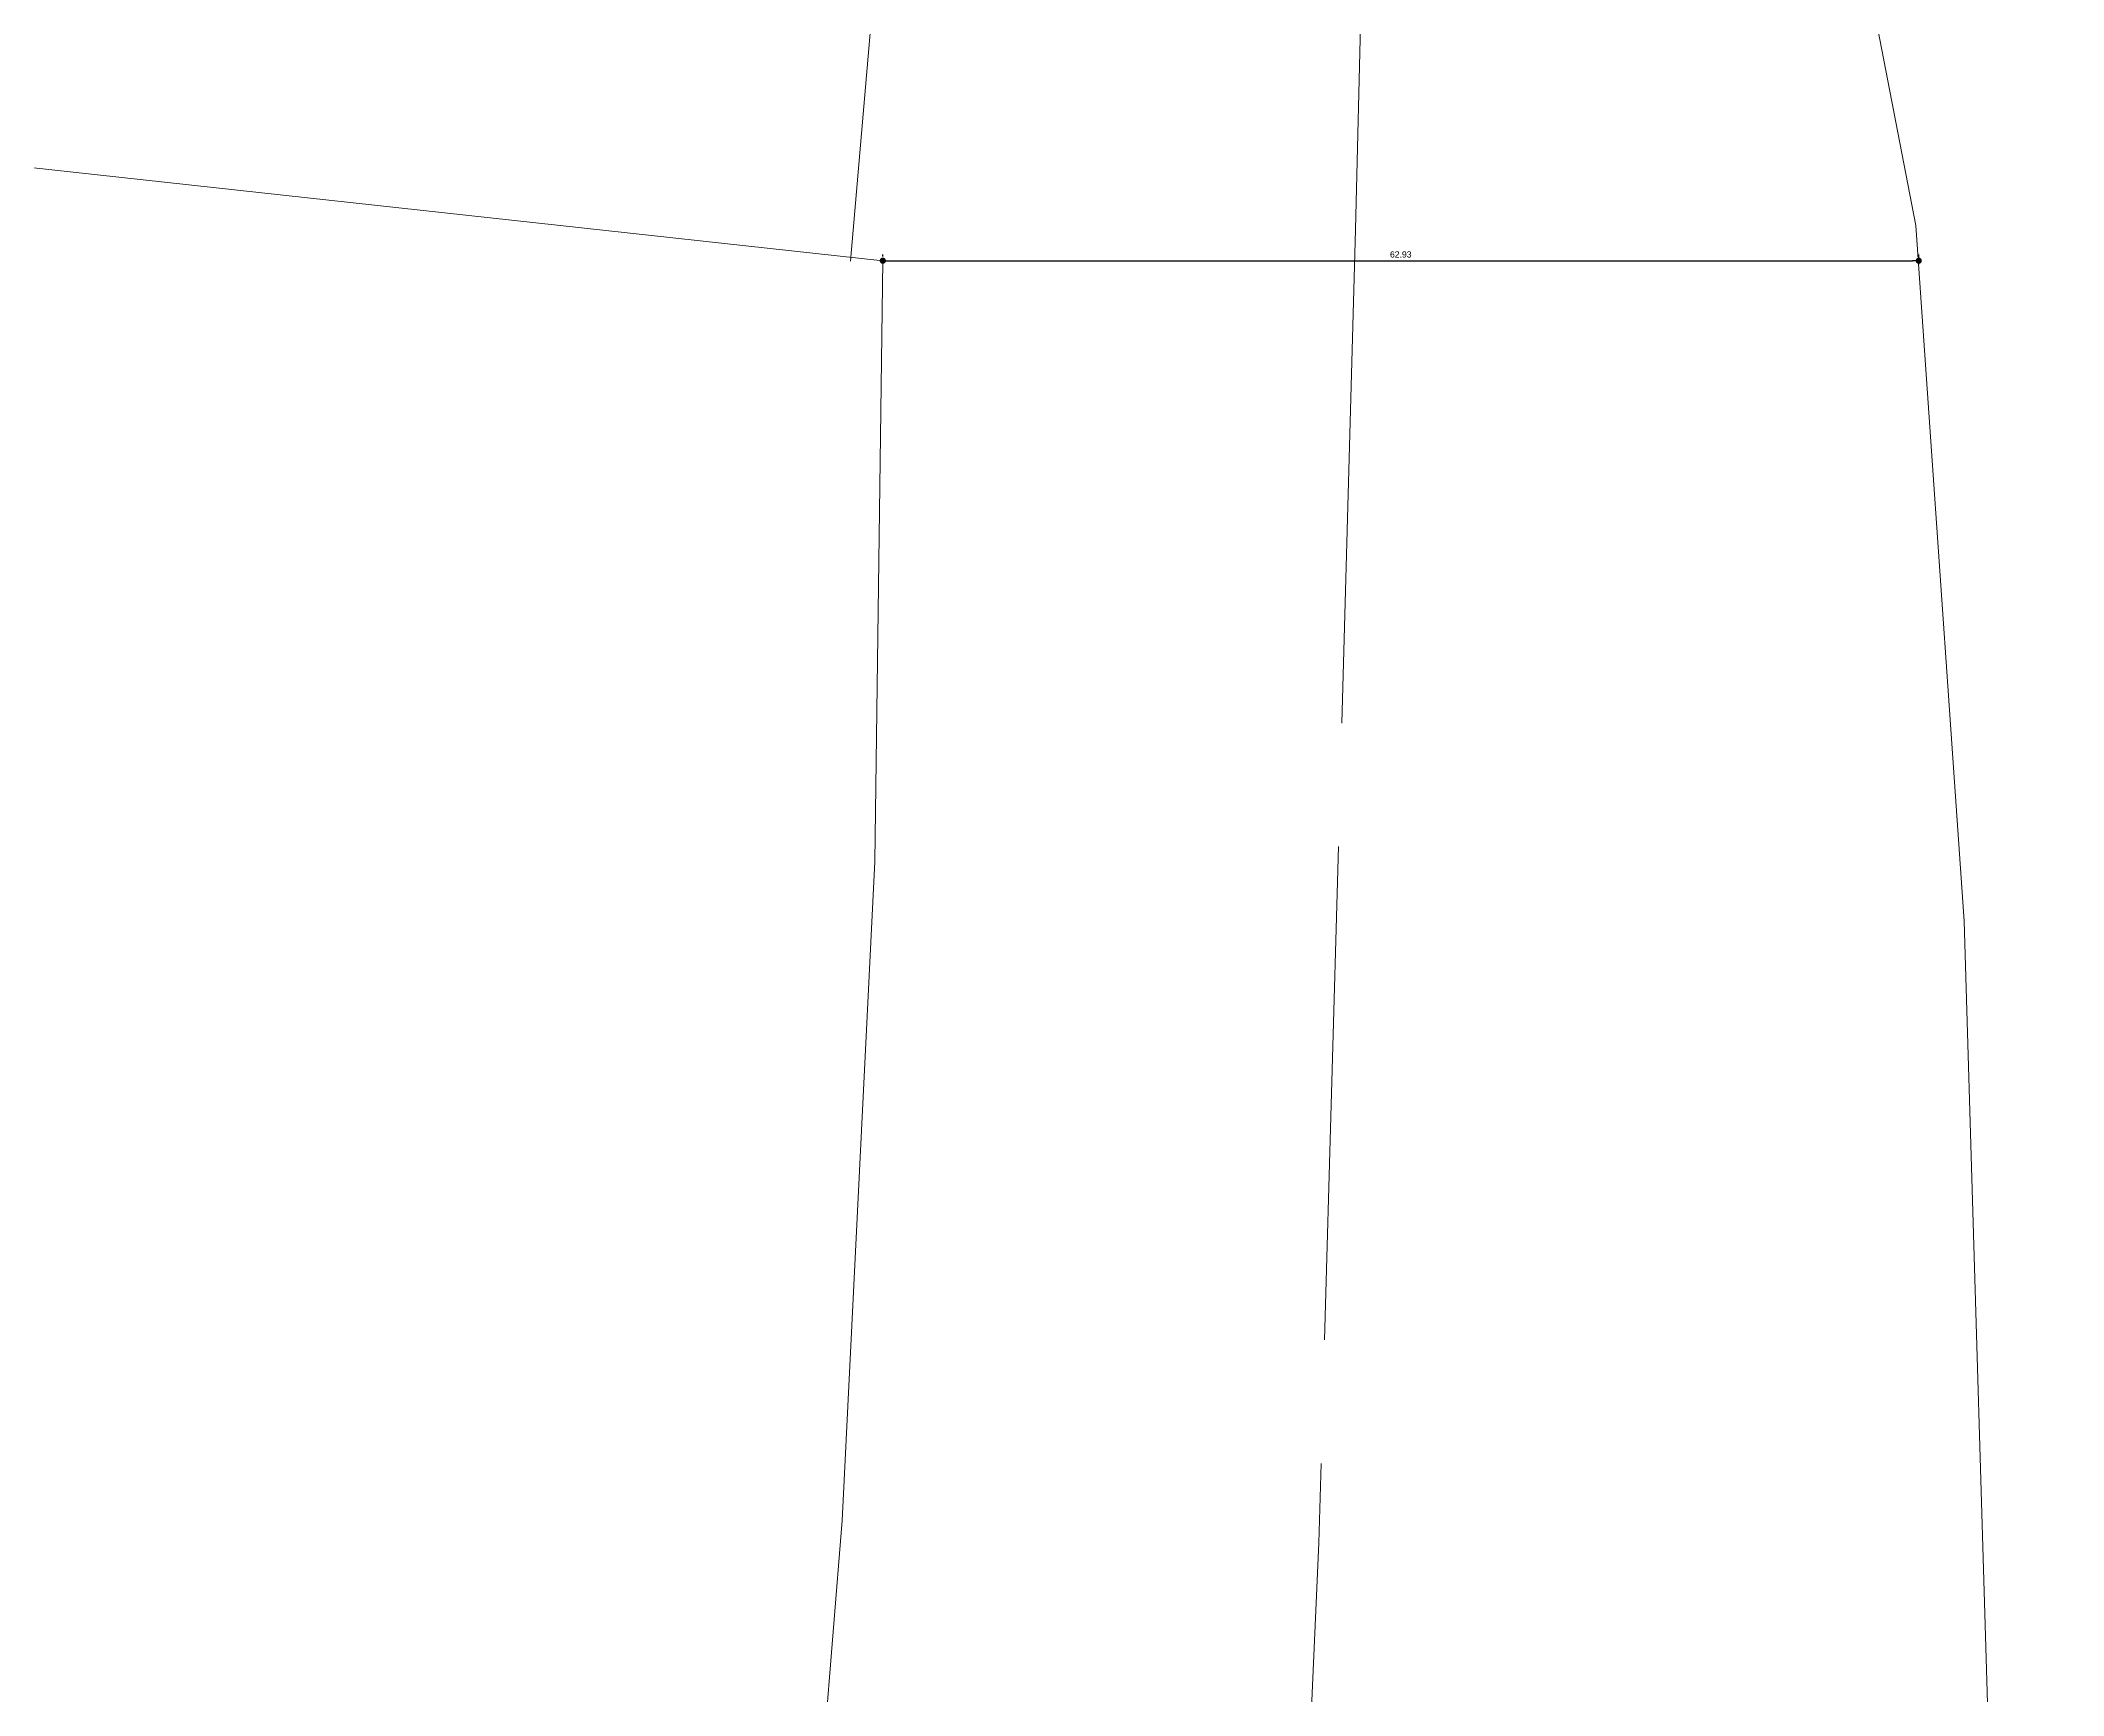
# Model space of a CAD drawing. Header units: millimetres. Extents: x -3245 to 2970, y 1153 to 3965.
# Drawn here: x -3097.64 to -3048.48, y 3806.16 to 3846.38 of the extents above; entities that cross this region are included whole.
import ezdxf

# ---------------------------------------------------------------- set-up
doc = ezdxf.new("R2010")
doc.units = ezdxf.units.MM
doc.linetypes.add('ACAD_ISO02W100', pattern=[15, 12, -3])
doc.layers.add('FONDO_MANAGUA', color=8, linetype='ACAD_ISO02W100')
doc.styles.get("Standard").update_dxf_attribs({"font": 'arial.ttf'})
doc.dimstyles.new('ISO-25-25', dxfattribs={"dimtxt": 0.15, "dimasz": 0.15, "dimexe": 0.15, "dimexo": 0.1, "dimgap": 0.075, "dimtad": 1, "dimtoh": 1, "dimlfac": 2.5, "dimzin": 1, "dimdsep": 46, "dimtxsty": 'Standard', "dimblk": 'DOT', "dimcen": 0.15, "dimclrd": 256, "dimclre": 256, "dimclrt": 3, "dimaunit": 1, "dimadec": 5, "dimazin": 0, "dimtfac": 1, "dimtmove": 1, "dimatfit": 3, "dimfxl": 1, "dimlwd": -1, "dimlwe": -1, "dimarcsym": 0})

# ---------------------------------------------------------------- blocks, each defined once
blk = doc.blocks.new('_Dot')
at = {"color": 0, "linetype": 'ByBlock', "lineweight": -2}
blk.add_line((-0.5, 0), (-1, 0), dxfattribs=at)
at = {"color": 0, "linetype": 'ByBlock', "const_width": 0.5}
blk.add_lwpolyline([(-0.25, 0, 1), (0.25, 0, 1)], format="xyb", close=True, dxfattribs=at)
blk = doc.blocks.new('*D105')
at = {"transparency": 16777216}
for p, q in [((-3077.172, 3841.127), (-3077.172, 3841.177)), ((-3051.998, 3840.937), (-3051.998, 3841.177)), ((-3077.022, 3841.027), (-3052.148, 3841.027))]:
    blk.add_line(p, q, dxfattribs=at)
at = {"layer": 'Defpoints', "color": 0, "lineweight": 9, "transparency": 16777216}
for p in [(-3077.172, 3841.027, 399.17), (-3051.998, 3841.027), (-3051.998, 3840.837, 415.324)]:
    blk.add_point(p, dxfattribs=at)
at = {"transparency": 16777216, "xscale": 0.15, "yscale": 0.15, "zscale": 0.15, "rotation": 180}
blk.add_blockref('_Dot', (-3077.172, 3841.027), dxfattribs=at)
at = {"transparency": 16777216, "xscale": 0.15, "yscale": 0.15, "zscale": 0.15}
blk.add_blockref('_Dot', (-3051.998, 3841.027), dxfattribs=at)
at = {"color": 3, "lineweight": 9, "transparency": 16777216, "insert": (-3064.585, 3841.178), "char_height": 0.15, "attachment_point": 5}
blk.add_mtext('62.93', dxfattribs=at)

msp = doc.modelspace()

# ---------------------------------------------------------------- linework, layer by layer
at = {"color": 8, "linetype": 'ACAD_ISO02W100', "lineweight": 15}
msp.add_line((-3065.6846, 3841.787), (-3063.0502, 3951.1565), dxfattribs=at)
msp.add_lwpolyline([(-3065.6846, 3841.787), (-3066.5728, 3809.8698), (-3068.0465, 3777.0443), (-3069.8746, 3726.5326), (-3071.2982, 3688.8935), (-3071.8415, 3674.9543), (-3072.2545, 3666.9864), (-3072.7249, 3645.5283), (-3073.7713, 3630.162), (-3074.9323, 3594.3401), (-3075.8797, 3575.6462), (-3077.2493, 3543.8122)], dxfattribs=at)
at = {"layer": 'FONDO_MANAGUA', "color": 1, "linetype": 'ByBlock', "lineweight": 9}
for p, q in [((-3077.96, 3841.0197, -8.7218), (-3074.9914, 3875.1221)), ((-3052.0712, 3841.8823, 415.3236), (-3057.547, 3870.3533))]:
    msp.add_line(p, q, dxfattribs=at)
at = {"layer": 'FONDO_MANAGUA', "color": 1, "linetype": 'ByBlock', "lineweight": 9, "elevation": 399.1703, "flags": 128}
msp.add_lwpolyline([(-3079.9112, 3788.7632), (-3078.1628, 3810.4128), (-3077.3676, 3826.4266), (-3077.172, 3841.0269), (-3115.3464, 3845.2013), (-3126.13, 3842.9681), (-3130.6515, 3843.1876), (-3140.4243, 3841.1534), (-3149.3611, 3839.378), (-3157.3017, 3837.4099), (-3160.4238, 3836.4988), (-3182.9012, 3831.2909), (-3174.5361, 3805.9607), (-3169.5532, 3807.7098), (-3162.26, 3797.9393)], dxfattribs=at)
at = {"layer": 'FONDO_MANAGUA', "color": 1, "linetype": 'ByBlock', "lineweight": 9, "elevation": 415.3236}
msp.add_lwpolyline([(-3061.815, 3651.5124), (-3061.815, 3651.5124), (-3060.9066, 3703.22), (-3060.5953, 3724.3295), (-3048.4789, 3745.4482), (-3048.7918, 3754.6529), (-3050.8943, 3824.975), (-3052.0712, 3841.8823)], dxfattribs=at)

# ---------------------------------------------------------------- dimensions: what is measured, and where the dimension line sits
at = {"color": 1, "lineweight": 9}
dim = msp.add_linear_dim(base=(-3051.9984, 3841.0269), p1=(-3077.172, 3841.0269, 399.1703), p2=(-3051.9984, 3840.8367, 415.3236), dimstyle='ISO-25-25', override={"dimzin": 0}, dxfattribs=at)
dim.commit()
dim.dimension.update_dxf_attribs({"geometry": '*D105', "text_midpoint": (-3064.5852, 3841.1785)})

doc.saveas('drawing.dxf')
